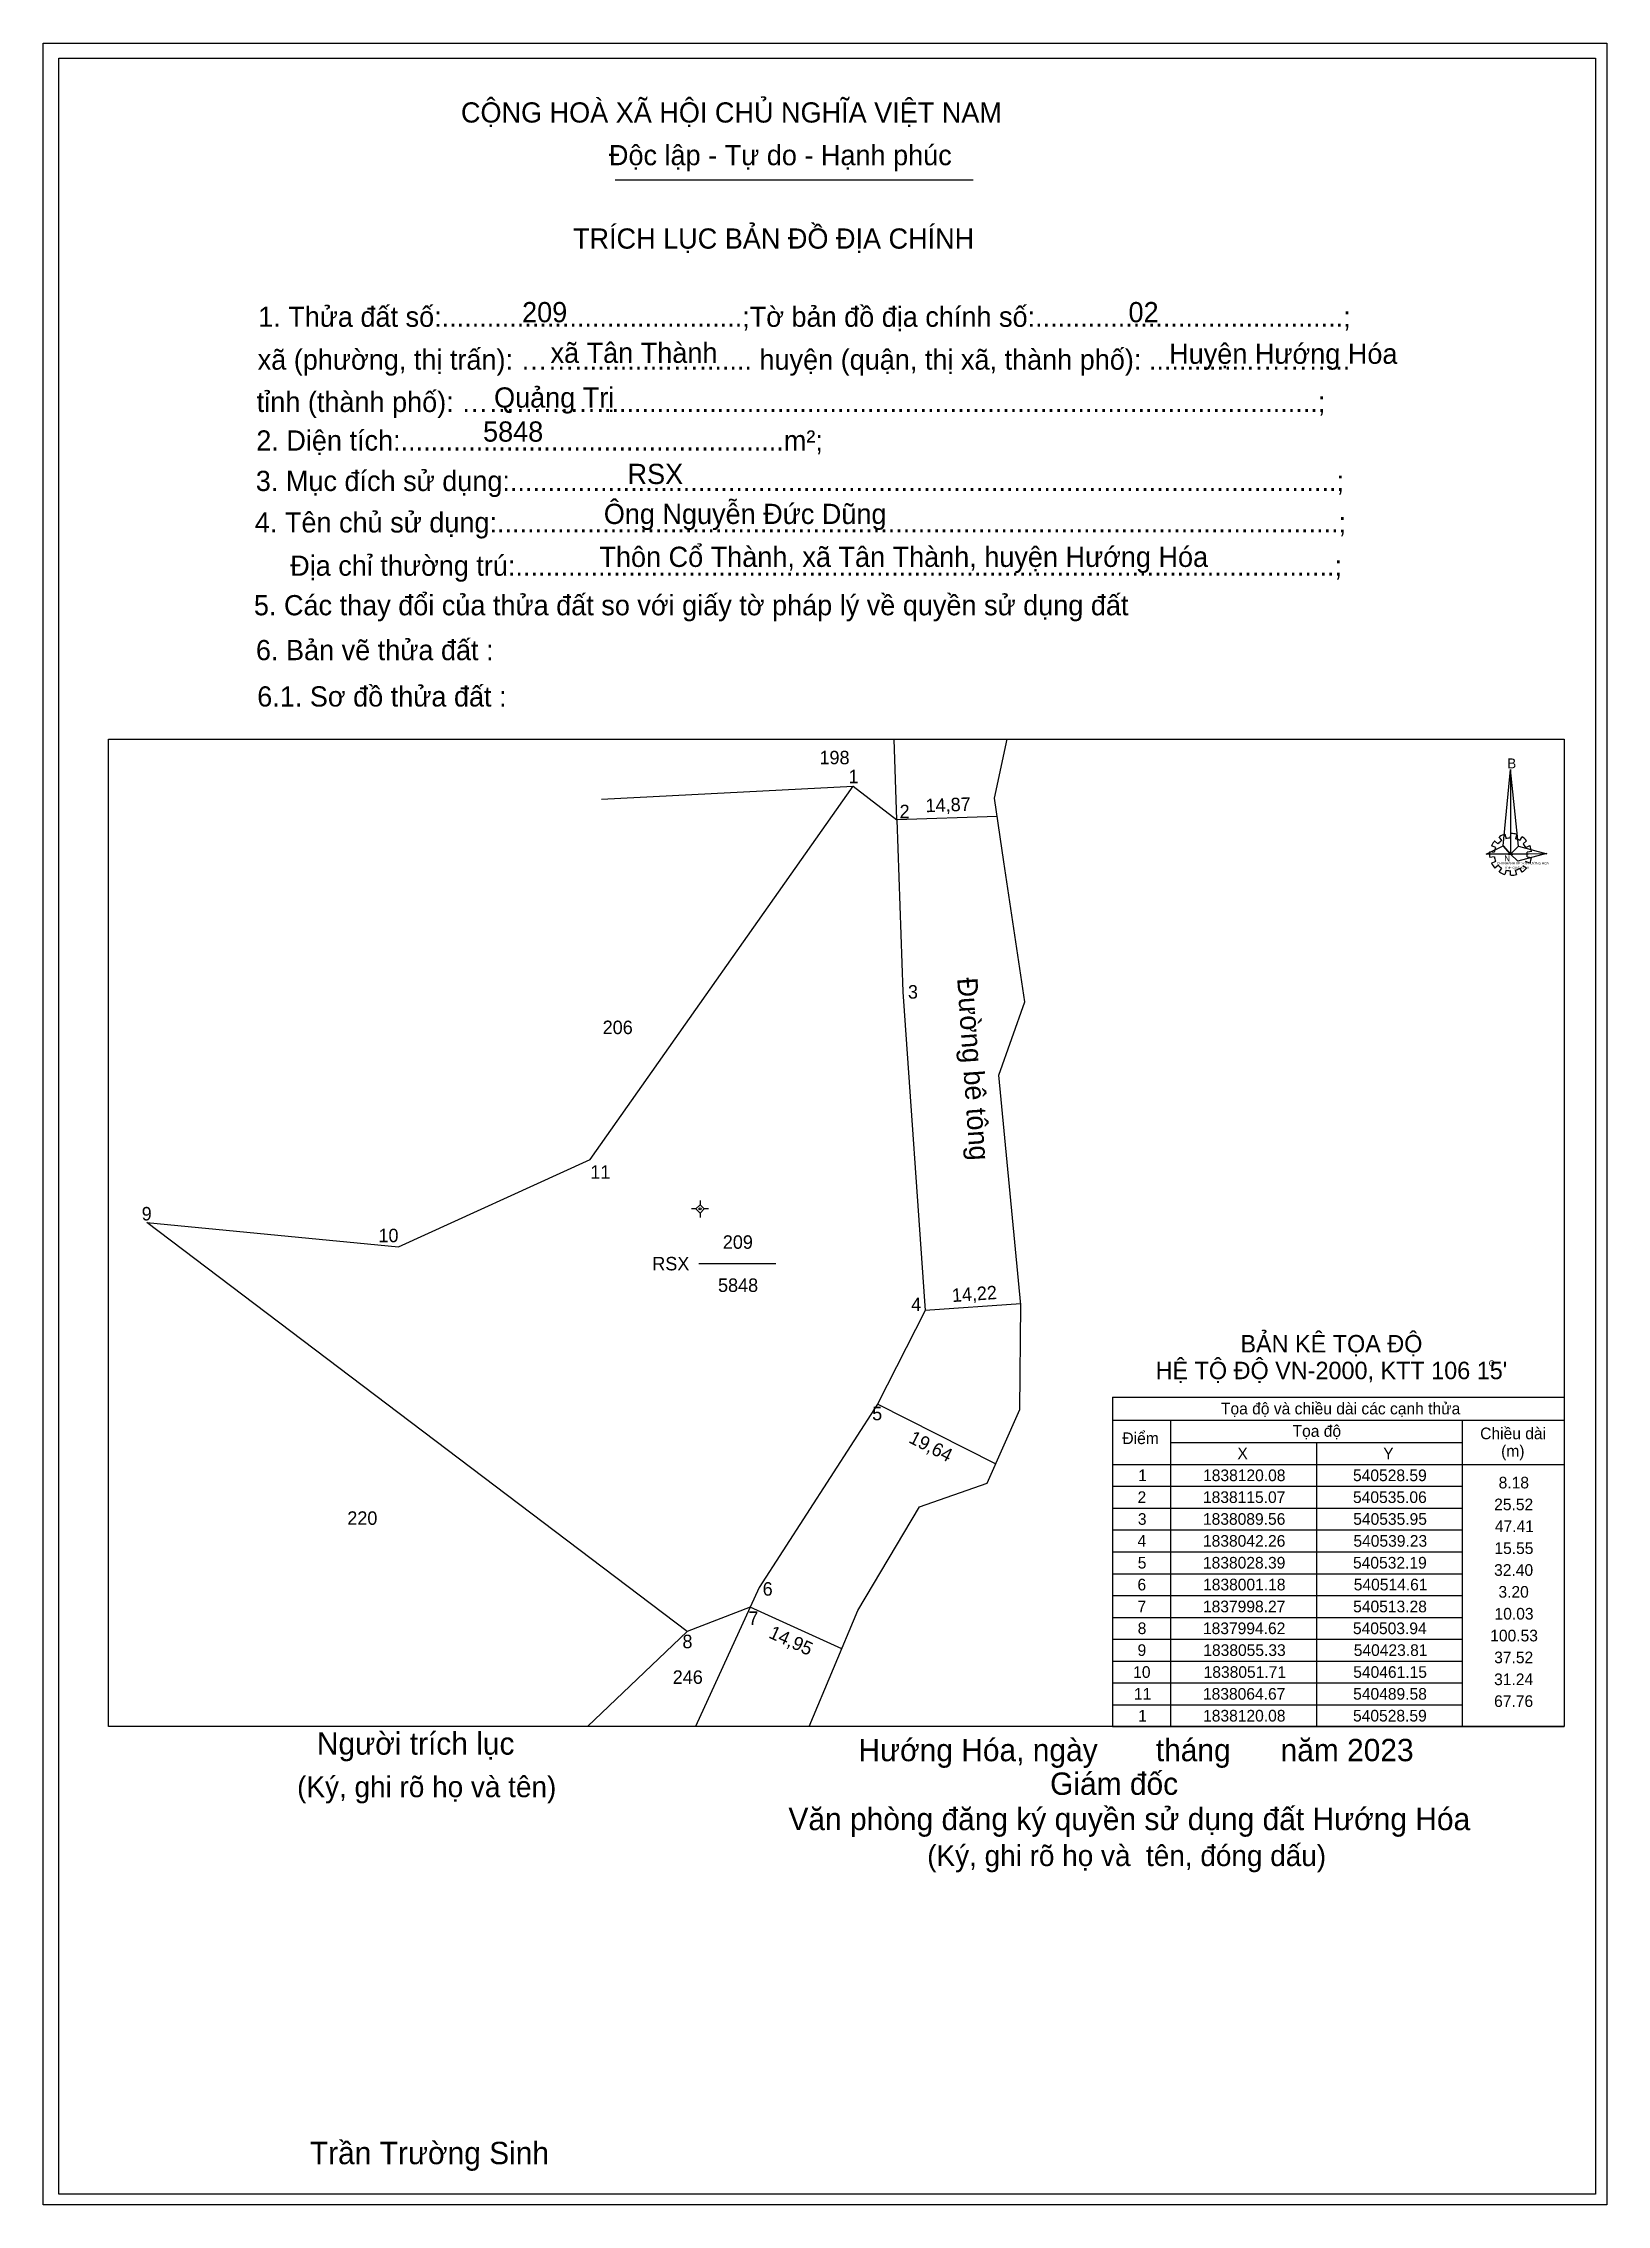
# Model space of a CAD drawing. Extents: x 540408 to 540640, y 1837910 to 1838230.
import ezdxf

# ---------------------------------------------------------------- set-up
doc = ezdxf.new("R2010")
doc.units = 0
for name, color, linetype in [('Level 1', 7, 'Continuous'), ('Level 10', 7, 'Continuous'), ('Level 11', 7, 'Continuous'), ('Level 12', 7, 'Continuous'), ('Level 13', 7, 'Continuous'), ('Level 16', 7, 'Continuous'), ('Level 2', 7, 'Continuous'), ('Level 23', 7, 'Continuous'), ('Level 4', 7, 'Continuous'), ('Level 5', 7, 'Continuous'), ('Level 60', 7, 'Continuous'), ('Level 61', 7, 'Continuous'), ('Level 63', 7, 'Continuous'), ('Level 7', 7, 'Continuous')]:
    doc.layers.add(name, color=color, linetype=linetype)

msp = doc.modelspace()

# ---------------------------------------------------------------- linework, layer by layer
at = {"layer": 'Level 1'}
for p, q in [((540622.99, 1838110.39), (540623.66, 1838110.28)), ((540623.87, 1838110.96), (540623.26, 1838111.21)), ((540623.7, 1838111.97), (540624.21, 1838111.53)), ((540624.78, 1838112.01), (540624.41, 1838112.56)), ((540625.24, 1838112.94), (540625.41, 1838112.29)), ((540626.09, 1838112.39), (540626.11, 1838113.07)), ((540626.99, 1838112.94), (540626.82, 1838112.27)), ((540627.43, 1838112.01), (540627.8, 1838112.56)), ((540628.46, 1838111.97), (540627.96, 1838111.55)), ((540628.32, 1838110.98), (540628.93, 1838111.27)), ((540629.21, 1838110.39), (540628.52, 1838110.28)), ((540623.66, 1838109.6), (540622.99, 1838109.5)), ((540623.26, 1838108.67), (540623.87, 1838108.97)), ((540624.27, 1838108.34), (540623.74, 1838107.91)), ((540624.41, 1838107.34), (540624.76, 1838107.93)), ((540625.45, 1838107.62), (540625.24, 1838106.96)), ((540625.77, 1838109.98), (540626.42, 1838109.98)), ((540626.09, 1838106.86), (540626.09, 1838107.51)), ((540626.76, 1838107.62), (540626.96, 1838106.98)), ((540627.8, 1838107.34), (540627.43, 1838107.91)), ((540627.92, 1838108.33), (540628.47, 1838107.93)), ((540628.94, 1838108.66), (540628.31, 1838108.9)), ((540628.52, 1838109.6), (540629.21, 1838109.5)), ((540629.21, 1838109.75), (540629.21, 1838109.75)), ((540629.21, 1838109.75), (540629.21, 1838109.75))]:
    msp.add_line(p, q, dxfattribs=at)
for points in [[(540626.05, 1838122.54), (540626.09, 1838110.01), (540625, 1838111.25)], [(540626.05, 1838122.54), (540626.09, 1838110.01), (540627.25, 1838111.17)], [(540622.45, 1838110.01), (540625, 1838111.25), (540626.09, 1838110.01)], [(540631.44, 1838110.05), (540626.09, 1838110.01), (540627.25, 1838111.17)], [(540631.4, 1838110.07), (540627.15, 1838108.93), (540626.09, 1838110.01)]]:
    msp.add_lwpolyline(points, close=True, dxfattribs=at)
for centre, major_axis, start_param, end_param in [((540626.08, 1838109.92), (2.62, -1.7), 3.569886, 3.856919), ((540626.1, 1838109.96), (3.12, 0), 2.439582, 2.724002), ((540626.1, 1838109.96), (2.45, 0), 2.723685, 3.015158), ((540626.1, 1838109.96), (2.45, 0), 2.133735, 2.444963), ((540626.1, 1838109.96), (3.12, 0), 1.84956, 2.139009), ((540626.1, 1838109.96), (2.45, 0), 1.569856, 1.856111), ((540626.1, 1838109.96), (3.12, 0), 1.279242, 1.563322), ((540626.1, 1838109.96), (2.45, 0), 1.002709, 1.275562), ((540626.1, 1838109.96), (3.12, 0), 0.710562, 0.996872), ((540626.1, 1838109.96), (2.45, 0), 0.426784, 0.706465), ((540626.1, 1838109.96), (2.45, 0), 6.135584, 6.416185), ((540626.1, 1838109.96), (3.12, 0), 0.139051, 0.433933), ((540626.1, 1838109.96), (3.12, 0), 3.569886, 3.856919), ((540626.1, 1838109.96), (2.45, 0), 3.2823, 3.561051), ((540626.1, 1838109.96), (2.45, 0), 3.860776, 4.132583), ((540626.09, 1838109.94), (3.12, 0), 4.147091, 4.436593), ((540626.1, 1838109.96), (2.45, 0), 4.438547, 4.71314), ((540626.1, 1838109.96), (3.12, 0), 4.71301, 4.997611), ((540626.1, 1838109.96), (2.45, 0), 4.990871, 5.284602), ((540626.1, 1838109.96), (3.12, 0), 5.285614, 5.570855), ((540626.1, 1838109.96), (3.12, 0), 5.849798, 6.138396)]:
    msp.add_ellipse(centre, major_axis=major_axis, ratio=0.995001, start_param=start_param, end_param=end_param, dxfattribs=at)
at = {"layer": 'Level 10'}
for p, q in [((540549.51, 1838118.3), (540551.43, 1838127.04)), ((540491.26, 1838118.16), (540528.59, 1838120.08)), ((540550.93, 1838108.86), (540549.51, 1838118.3)), ((540535.95, 1838089.56), (540539.23, 1838042.26)), ((540539.23, 1838042.26), (540532.19, 1838028.39)), ((540532.19, 1838028.39), (540514.61, 1838001.18)), ((540514.61, 1838001.18), (540513.28, 1837998.27)), ((540513.28, 1837998.27), (540505.19, 1837980.52))]:
    msp.add_line(p, q, dxfattribs=at)
for points in [[(540539.23, 1838042.26), (540532.19, 1838028.39), (540514.61, 1838001.18), (540513.28, 1837998.27), (540503.94, 1837994.62), (540423.81, 1838055.33), (540461.15, 1838051.71), (540489.58, 1838064.67), (540528.59, 1838120.08), (540535.06, 1838115.07), (540535.95, 1838089.56), (540539.23, 1838042.26)], [(540522.02, 1837980.52), (540529.27, 1837997.74), (540538.41, 1838013.16), (540548.45, 1838016.67), (540553.27, 1838027.57), (540553.43, 1838043.13), (540550.16, 1838077.2), (540554.05, 1838088.07), (540550.93, 1838108.86)]]:
    msp.add_lwpolyline(points, dxfattribs=at)
at = {"layer": 'Level 11'}
for p, q in [((540505.22, 1838057.35), (540504.6, 1838057.35)), ((540505.85, 1838057.98), (540505.22, 1838057.35)), ((540505.22, 1838057.35), (540505.85, 1838056.73)), ((540505.85, 1838058.6), (540505.85, 1838057.98)), ((540506.47, 1838057.35), (540505.85, 1838057.98)), ((540505.85, 1838056.73), (540506.47, 1838057.35)), ((540505.85, 1838056.73), (540505.85, 1838056.1)), ((540507.1, 1838057.35), (540506.47, 1838057.35))]:
    msp.add_line(p, q, dxfattribs=at)
msp.add_circle((540505.85, 1838057.35), 0.15, dxfattribs=at)
at = {"layer": 'Level 12'}
msp.add_line((540503.94, 1837994.62), (540489.14, 1837980.52), dxfattribs=at)
at = {"layer": 'Level 13'}
msp.add_line((540505.68, 1838049.23), (540517.09, 1838049.23), dxfattribs=at)
at = {"layer": 'Level 2'}
msp.add_lwpolyline([(540410.74, 1838228.14), (540638.69, 1838228.14), (540638.69, 1837911.13), (540410.74, 1837911.13)], close=True, dxfattribs=at)
at = {"layer": 'Level 23'}
msp.add_lwpolyline([(540535.06, 1838115.07), (540534.65, 1838127.04)], dxfattribs=at)
at = {"layer": 'Level 5'}
for p, q in [((540549.92, 1838115.59), (540535.06, 1838115.07)), ((540553.42, 1838043.24), (540539.23, 1838042.26)), ((540549.7, 1838019.5), (540532.19, 1838028.39)), ((540526.88, 1837992.07), (540513.28, 1837998.27))]:
    msp.add_line(p, q, dxfattribs=at)
at = {"layer": 'Level 60'}
msp.add_line((540493.26, 1838210.05), (540546.35, 1838210.05), dxfattribs=at)
msp.add_lwpolyline([(540418.09, 1838127.04), (540634.04, 1838127.04), (540634.04, 1837980.52), (540418.09, 1837980.52)], close=True, dxfattribs=at)
at = {"layer": 'Level 61'}
msp.add_lwpolyline([(540408.43, 1838230.33), (540640.35, 1838230.33), (540640.35, 1837909.57), (540408.43, 1837909.57)], close=True, dxfattribs=at)
at = {"layer": 'Level 63'}
for p, q in [((540567.01, 1838029.43), (540634.04, 1838029.43)), ((540567.01, 1838029.43), (540567.01, 1837980.52)), ((540634.04, 1838029.43), (540634.04, 1837980.52)), ((540567.01, 1838026.01), (540634.04, 1838026.01)), ((540575.66, 1838026.01), (540575.66, 1837980.52)), ((540618.9, 1838026.01), (540618.9, 1837980.52)), ((540575.66, 1838022.68), (540618.9, 1838022.68)), ((540597.28, 1838022.68), (540597.28, 1837980.52)), ((540567.01, 1838019.44), (540634.04, 1838019.44)), ((540567.01, 1838016.2), (540618.9, 1838016.2)), ((540567.01, 1838012.95), (540618.9, 1838012.95)), ((540567.01, 1838009.71), (540618.9, 1838009.71)), ((540567.01, 1838006.47), (540618.9, 1838006.47)), ((540567.01, 1838003.22), (540618.9, 1838003.22)), ((540567.01, 1837999.98), (540618.9, 1837999.98)), ((540567.01, 1837996.74), (540618.9, 1837996.74)), ((540567.01, 1837993.49), (540618.9, 1837993.49)), ((540567.01, 1837990.25), (540618.9, 1837990.25)), ((540567.01, 1837987.01), (540618.9, 1837987.01)), ((540567.01, 1837983.76), (540618.9, 1837983.76)), ((540567.01, 1837980.52), (540634.04, 1837980.52))]:
    msp.add_line(p, q, dxfattribs=at)
at = {"layer": 'Level 7'}
for p, q in [((540528.59, 1838120.08), (540528.59, 1838120.08)), ((540535.06, 1838115.07), (540535.06, 1838115.07)), ((540535.95, 1838089.56), (540535.95, 1838089.56)), ((540489.58, 1838064.67), (540489.58, 1838064.67)), ((540423.81, 1838055.33), (540423.81, 1838055.33)), ((540461.15, 1838051.71), (540461.15, 1838051.71)), ((540539.23, 1838042.26), (540539.23, 1838042.26)), ((540532.19, 1838028.39), (540532.19, 1838028.39)), ((540514.61, 1838001.18), (540514.61, 1838001.18)), ((540513.28, 1837998.27), (540513.28, 1837998.27)), ((540503.94, 1837994.62), (540503.94, 1837994.62))]:
    msp.add_line(p, q, dxfattribs=at)

# ---------------------------------------------------------------- texts
at = {"layer": 'Level 1'}
for s, height, p in [('B', 1.47, (540625.6, 1838122.73)), ('CHI NHÁNH VPĐKĐ-HƯỚNG HÓA', 0.3479, (540624.07, 1838108.46)), ('TỈNH QUẢNG TRỊ', 0.3324, (540625.18, 1838107.83)), ('N', 0.919, (540625.13, 1838108.91))]:
    msp.add_text(s, height=height, dxfattribs=at).set_placement(p)
at = {"layer": 'Level 12'}
for s, p in [('1', (540527.89, 1838120.52)), ('2', (540535.45, 1838115.33)), ('3', (540536.69, 1838088.56)), ('11', (540489.58, 1838061.82)), ('9', (540423.03, 1838055.64)), ('10', (540458.15, 1838052.41)), ('4', (540537.16, 1838042.18)), ('5', (540531.38, 1838025.99)), ('6', (540515.14, 1837999.96)), ('7', (540513.02, 1837995.61)), ('8', (540503.24, 1837992.16))]:
    msp.add_text(s, height=2, dxfattribs=at).set_placement(p)
at = {"layer": 'Level 13'}
for s, p in [('198', (540523.57, 1838123.33)), ('206', (540491.41, 1838083.29)), ('209', (540509.23, 1838051.43)), ('220', (540453.53, 1838010.47)), ('246', (540501.8, 1837986.87))]:
    msp.add_text(s, height=2, dxfattribs=at).set_placement(p)
at = {"layer": 'Level 16'}
msp.add_text('Đường bê tông', height=3, rotation=273.9668, dxfattribs=at).set_placement((540543.99, 1838091.57))
at = {"layer": 'Level 2'}
msp.add_text('RSX', height=2, dxfattribs=at).set_placement((540498.77, 1838048.23))
at = {"layer": 'Level 4'}
msp.add_text('5848', height=2, dxfattribs=at).set_placement((540508.52, 1838045.03))
at = {"layer": 'Level 5'}
for s, rotation, p in [('14,87', 1.9989, (540539.34, 1838116.21)), ('14,22', 3.9668, (540543.28, 1838043.52)), ('19,64', 333.089, (540536.67, 1838022.75)), ('14,95', 335.4972, (540515.9, 1837993.78))]:
    msp.add_text(s, height=2, rotation=rotation, dxfattribs=at).set_placement(p)
at = {"layer": 'Level 60'}
for s, height, p in [('CỘNG HOÀ XÃ HỘI CHỦ NGHĨA VIỆT NAM', 3, (540470.39, 1838218.56)), ('Độc lập - Tự do - Hạnh phúc', 3, (540492.34, 1838212.23)), ('TRÍCH LỤC BẢN ĐỒ ĐỊA CHÍNH', 3, (540487.01, 1838199.85)), ('1. Thửa đất số:........................................;Tờ bản đồ địa chính số:.........................................;', 3, (540440.31, 1838188.25)), ('xã (phường, thị trấn): …….............…....... huyện (quận, thị xã, thành phố): ..............………..', 3, (540440.24, 1838181.89)), ('tỉnh (thành phố): ……………................................................................................................;', 3, (540440.1, 1838175.61)), ('2. Diện tích:...................................................m²;', 3, (540440.03, 1838169.88)), ('3. Mục đích sử dụng:..............................................................................................................;', 3, (540439.96, 1838163.88)), ('4. Tên chủ sử dụng:................................................................................................................;', 3, (540439.82, 1838157.73)), ('Địa chỉ thường trú:.............................................................................................................;', 3, (540445.06, 1838151.31)), ('5. Các thay đổi của thửa đất so với giấy tờ pháp lý về quyền sử dụng đất', 3, (540439.68, 1838145.44)), ('6. Bản vẽ thửa đất : ', 3, (540439.98, 1838138.78)), ('6.1. Sơ đồ thửa đất : ', 3, (540440.17, 1838131.9)), ('Người trích lục', 3.3183, (540449.02, 1837976.36)), ('(Ký, ghi rõ họ và tên)', 3.0971, (540446.09, 1837970.05)), ('Giám đốc', 3.318, (540557.78, 1837970.4)), ('Văn phòng đăng ký quyền sử dụng đất Hướng Hóa', 3.3183, (540518.97, 1837965.16)), ('(Ký, ghi rõ họ và  tên, đóng dấu)', 3.0971, (540539.55, 1837959.83))]:
    msp.add_text(s, height=height, dxfattribs=at).set_placement(p)
at = {"layer": 'Level 63'}
for s, height, p in [('209', 3, (540479.46, 1838188.93)), ('02', 3, (540569.41, 1838188.93)), ('xã Tân Thành', 3, (540483.68, 1838182.9)), ('Huyện Hướng Hóa', 3, (540575.44, 1838182.76)), ('Quảng Trị', 3, (540475.3, 1838176.26)), ('5848', 3, (540473.67, 1838171.21)), ('RSX', 3, (540495.1, 1838164.92)), ('Ông Nguyễn Đức Dũng', 3, (540491.58, 1838158.99)), ('Thôn Cổ Thành, xã Tân Thành, huyện Hướng Hóa', 3, (540490.93, 1838152.62)), ('BẢN KÊ TỌA ĐỘ', 2.5948, (540586.01, 1838036.05)), ("HỆ TỘ ĐỘ VN-2000, KTT 106 15'", 2.5948, (540573.43, 1838032.08)), ('O', 0.865, (540622.84, 1838034.01)), ('Tọa độ và chiều dài các cạnh thửa', 1.7299, (540583.12, 1838026.86)), ('Điểm', 1.73, (540568.5, 1838022.45)), ('Tọa độ', 1.73, (540593.74, 1838023.53)), ('Chiều dài', 1.73, (540621.57, 1838023.17)), ('X', 1.73, (540585.56, 1838020.2)), ('Y', 1.73, (540607.19, 1838020.2)), ('(m)', 1.73, (540624.68, 1838020.56)), ('1', 1.73, (540570.85, 1838016.95)), ('1838120.08', 1.73, (540580.47, 1838016.95)), ('540528.59', 1.73, (540602.71, 1838016.95)), ('8.18', 1.73, (540624.31, 1838015.87)), ('2', 1.73, (540570.75, 1838013.71)), ('1838115.07', 1.73, (540580.45, 1838013.71)), ('540535.06', 1.73, (540602.71, 1838013.71)), ('25.52', 1.73, (540623.65, 1838012.63)), ('3', 1.73, (540570.8, 1838010.47)), ('1838089.56', 1.73, (540580.45, 1838010.47)), ('540535.95', 1.73, (540602.74, 1838010.47)), ('47.41', 1.73, (540623.75, 1838009.39)), ('4', 1.73, (540570.74, 1838007.22)), ('1838042.26', 1.73, (540580.45, 1838007.22)), ('540539.23', 1.73, (540602.77, 1838007.22)), ('15.55', 1.73, (540623.68, 1838006.14)), ('5', 1.73, (540570.78, 1838003.98)), ('1838028.39', 1.73, (540580.45, 1838003.98)), ('540532.19', 1.73, (540602.71, 1838003.98)), ('32.40', 1.73, (540623.64, 1838002.9)), ('6', 1.73, (540570.74, 1838000.74)), ('1838001.18', 1.73, (540580.47, 1838000.74)), ('540514.61', 1.73, (540602.82, 1838000.74)), ('3.20', 1.73, (540624.28, 1837999.66)), ('7', 1.73, (540570.75, 1837997.49)), ('1837998.27', 1.73, (540580.45, 1837997.49)), ('540513.28', 1.73, (540602.73, 1837997.49)), ('10.03', 1.73, (540623.7, 1837996.41)), ('8', 1.73, (540570.77, 1837994.25)), ('1837994.62', 1.73, (540580.45, 1837994.25)), ('540503.94', 1.73, (540602.7, 1837994.25)), ('100.53', 1.73, (540623.06, 1837993.17)), ('9', 1.73, (540570.75, 1837991.01)), ('1838055.33', 1.73, (540580.5, 1837991.01)), ('540423.81', 1.73, (540602.82, 1837991.01)), ('37.52', 1.73, (540623.65, 1837989.93)), ('10', 1.73, (540570.1, 1837987.76)), ('1838051.71', 1.73, (540580.55, 1837987.76)), ('540461.15', 1.73, (540602.74, 1837987.76)), ('31.24', 1.73, (540623.64, 1837986.68)), ('11', 1.73, (540570.21, 1837984.52)), ('1838064.67', 1.73, (540580.45, 1837984.52)), ('540489.58', 1.73, (540602.73, 1837984.52)), ('67.76', 1.73, (540623.64, 1837983.44)), ('1', 1.73, (540570.85, 1837981.28)), ('1838120.08', 1.73, (540580.47, 1837981.28)), ('540528.59', 1.73, (540602.71, 1837981.28)), ('Hướng Hóa, ngày       tháng      năm 2023', 3.3183, (540529.35, 1837975.39)), ('Trần Trường Sinh', 3.3183, (540447.98, 1837915.59))]:
    msp.add_text(s, height=height, dxfattribs=at).set_placement(p)

doc.saveas('drawing.dxf')
